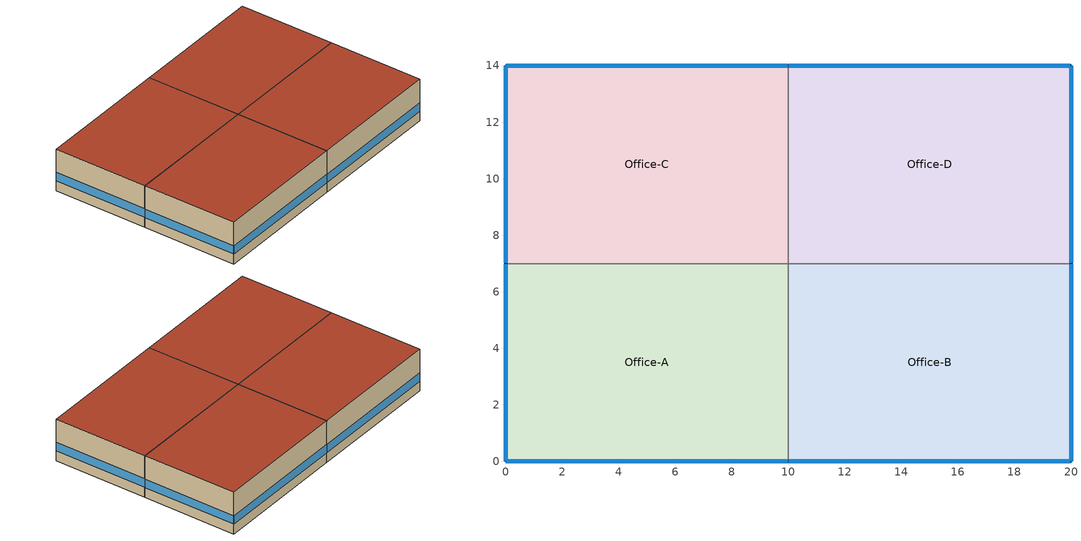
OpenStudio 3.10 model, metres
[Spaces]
Office-A
 floor ground: 0,0 0,7 10,7 10,0 z0
 wall outside (InitWall): 0,7 0,0 10,0 z0:3.2
 wall to Office-C: 10,7 0,7 z0:3.2
 wall to Office-B: 10,0 10,7 z0:3.2
 window (InitWindow): 0.03,0 9.97,0 / 0,6.97 0,0.03 z0.76:1.41
 roof outside (InitRoof): 10,0 10,7 0,7 0,0 z3.2
Office-B
 floor ground: 10,0 10,7 20,7 20,0 z0
 wall outside (InitWall): 10,0 20,0 20,7 z0:3.2
 wall to Office-D: 20,7 10,7 z0:3.2
 window (InitWindow): 20,0.03 20,6.97 / 10.03,0 19.97,0 z0.76:1.41
 roof outside (InitRoof): 20,0 20,7 10,7 10,0 z3.2
Office-C
 floor ground: 0,7 0,14 10,14 10,7 z0
 wall outside (InitWall): 10,14 0,14 0,7 z0:3.2
 wall to Office-D: 10,7 10,14 z0:3.2
 window (InitWindow): 0,13.97 0,7.03 / 9.97,14 0.03,14 z0.76:1.41
 roof outside (InitRoof): 10,7 10,14 0,14 0,7 z3.2
Office-D
 floor ground: 10,7 10,14 20,14 20,7 z0
 wall outside (InitWall): 20,7 20,14 10,14 z0:3.2
 window (InitWindow): 19.97,14 10.03,14 / 20,7.03 20,13.97 z0.76:1.41
 roof outside (InitRoof): 20,7 20,14 10,14 10,7 z3.2
[Material] Roughness=MediumSmooth; Density {kg/m3}=800; Specific Heat {J/kg-K}=900
Name | Thickness {m} | Conductivity {W/m-K}
InitWall Material | 0.12 | 1.4
InitRoof Material | 0.1 | 0.95
[Construction]
InitWall: InitWall Material
InitRoof: InitRoof Material
InitWindow: InitWindow Glazing
[WindowMaterial:SimpleGlazingSystem]
InitWindow Glazing: U-Factor {W/m2-K}=5.6; Solar Heat Gain Coefficient=0.4; Visible Transmittance=0.6
[BuildingStory]
Story 1: Nominal Z Coordinate {m}=0
[SpaceType]
OfficeBaseline
[Lights:Definition]
OfficeBaseline LightsDef: Design Level Calculation Method=Watts/Area; Watts per Space Floor Area {W/m2}=14
[Lights]
OfficeBaseline Lights: Lights Definition=OfficeBaseline LightsDef; Space or SpaceType=OfficeBaseline; Fraction Replaceable=1
[People:Definition]
OfficeBaseline PeopleDef: Number of People Calculation Method=People/Area; People per Space Floor Area {person/m2}=0.05; Fraction Radiant=0.3
[People]
OfficeBaseline People: People Definition=OfficeBaseline PeopleDef; Space or SpaceType=OfficeBaseline; Multiplier=1
[Space] Space Type=OfficeBaseline; Building Story=Story 1
Name | Thermal Zone
Office-A | Office-A Zone
Office-B | Office-B Zone
Office-C | Office-C Zone
Office-D | Office-D Zone
[ThermalZone] Use Ideal Air Loads=No
Name | Thermostat
Office-A Zone | Office-A Thermostat
Office-B Zone | Office-B Thermostat
Office-C Zone | Office-C Thermostat
Office-D Zone | Office-D Thermostat
[Sizing:Zone] Zone Cooling Design Supply Air Temperature Input Method=SupplyAirTemperature; Zone Cooling Design Supply Air Temperature {C}=14; Zone Cooling Design Supply Air Temperature Difference {deltaC}=11.11; Zone Heating Design Supply Air Temperature Input Method=SupplyAirTemperature; Zone Heating Design Supply Air Temperature {C}=40; Zone Heating Design Supply Air Temperature Difference {deltaC}=11.11; Zone Cooling Design Supply Air Humidity Ratio {kg-H2O/kg-air}=0.0085; Zone Heating Design Supply Air Humidity Ratio {kg-H2O/kg-air}=0.008; Cooling Design Air Flow Method=DesignDay; Heating Design Air Flow Method=DesignDay; Account for Dedicated Outdoor Air System=No; Dedicated Outdoor Air System Control Strategy=NeutralSupplyAir; Dedicated Outdoor Air Low Setpoint Temperature for Design {C}=autosize; Dedicated Outdoor Air High Setpoint Temperature for Design {C}=autosize; Zone Load Sizing Method=Sensible Load Only No Latent Load; Zone Latent Cooling Design Supply Air Humidity Ratio Input Method=HumidityRatioDifference; Zone Cooling Design Supply Air Humidity Ratio Difference {kgWater/kgDryAir}=0.005; Zone Latent Heating Design Supply Air Humidity Ratio Input Method=HumidityRatioDifference; Zone Humidification Design Supply Air Humidity Ratio Difference {kgWater/kgDryAir}=0.005; Sizing Option=Coincident
Office-A Zone; Office-B Zone; Office-C Zone; Office-D Zone
[Zone equipment]
Office-A Zone: Office-A Ideal Loads
Office-B Zone: Office-B Ideal Loads
Office-C Zone: Office-C Ideal Loads
Office-D Zone: Office-D Ideal Loads
[ThermostatSetpoint:DualSetpoint]
Name | Heating Setpoint Temperature Schedule | Cooling Setpoint Temperature Schedule
Office-A Thermostat | Office-A HtgSch | Office-A ClgSch
Office-B Thermostat | Office-B HtgSch | Office-B ClgSch
Office-C Thermostat | Office-C HtgSch | Office-C ClgSch
Office-D Thermostat | Office-D HtgSch | Office-D ClgSch
[Schedule:Ruleset]
Name | Default Day Schedule
Office-A HtgSch | Schedule Day 1
Office-A ClgSch | Schedule Day 2
Office-B HtgSch | Schedule Day 3
Office-B ClgSch | Schedule Day 4
Office-C HtgSch | Schedule Day 5
Office-C ClgSch | Schedule Day 6
Office-D HtgSch | Schedule Day 7
Office-D ClgSch | Schedule Day 8
[Schedule:Day]
Schedule Day 1; Schedule Day 3; Schedule Day 5; Schedule Day 7: 24, 0, 21
Schedule Day 2; Schedule Day 4; Schedule Day 6; Schedule Day 8: 24, 0, 24
